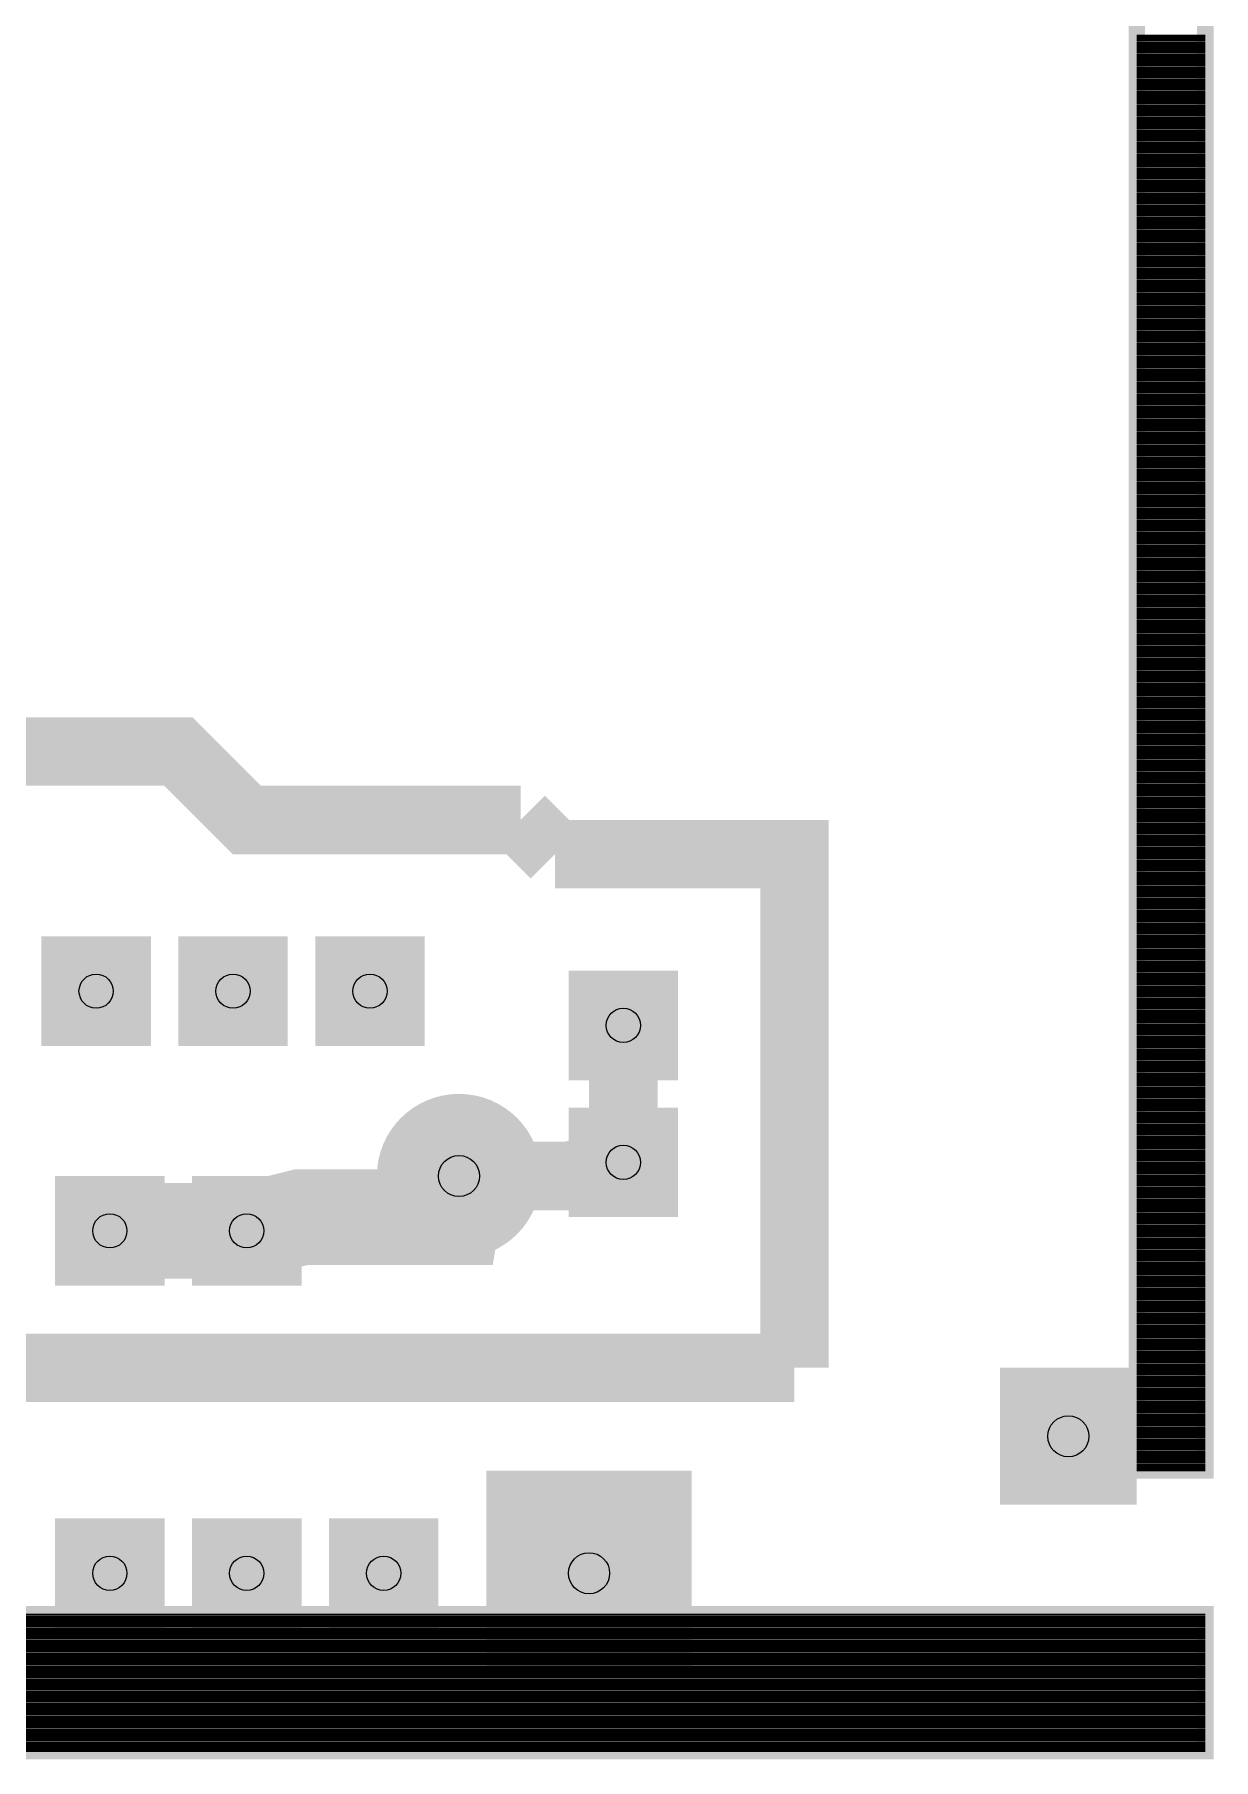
# Model space of a CAD drawing. Extents: x -1.81 to 0.88, y -1.38 to 1.44.
# Drawn here: x 0.02 to 0.881, y -1.378 to -0.118 of the extents above; entities that cross this region are included whole.
import ezdxf

# ---------------------------------------------------------------- set-up
doc = ezdxf.new("R2010")
doc.units = 0
doc.layers.get('0').update_dxf_attribs({"linetype": 'CONTINUOUS'})

# ---------------------------------------------------------------- blocks, each defined once
blk = doc.blocks.new('RPAD')
blk.add_trace([(-0.5, -0.5), (-0.5, 0.5), (0.5, -0.5), (0.5, 0.5)])
blk = doc.blocks.new('EPAD')
at = {"const_width": 0.5}
blk.add_lwpolyline([(-0.25, 0, 1), (0.25, 0, 1)], format="xyb", close=True, dxfattribs=at)

msp = doc.modelspace()

# ---------------------------------------------------------------- linework, layer by layer
for points, const_width in [([(0.825, -1.167), (0.825, 1.207), (0.875, 1.207), (0.875, -1.167), (0.825, -1.167)], 0.012), ([(0.375, -0.692), (0.175, -0.692), (0.125, -0.642), (-0.475, -0.642), (-0.475, -0.492), (-0.475, -0.467), (-0.475, 0.757), (-0.475, 0.857), (-0.475, 0.919), (-0.412, 0.919), (-0.375, 0.919), (-0.325, 0.919), (0.125, 0.919), (0.212, 1.007), (0.425, 1.007), (0.425, 1.032), (0.425, 1.107)], 0.05), ([(0.4, -0.717), (0.375, -0.692)], 0.05), ([(0.4, -0.717), (0.575, -0.717), (0.575, -0.792), (0.575, -0.867)], 0.05), ([(-0.635, -0.817), (-0.635, -0.857), (-0.635, -1.092), (0.275, -1.092), (0.4, -1.092), (0.475, -1.092), (0.575, -1.092)], 0.05), ([(0.33, -0.952), (0.41, -0.952), (0.45, -0.942), (0.45, -0.842)], 0.05), ([(0.575, -1.092), (0.575, -0.867)], 0.05), ([(0.175, -0.992), (0.215, -0.982), (0.325, -0.982), (0.33, -0.952)], 0.07), ([(0.075, -0.992), (0.135, -0.992), (0.175, -0.992)], 0.07), ([(-1.8, -1.372), (-1.8, -1.272), (0.875, -1.272), (0.875, -1.372), (-1.8, -1.372)], 0.012)]:
    msp.add_lwpolyline(points, dxfattribs=dict(const_width=const_width))
for points in [[(0.825, -0.119), (0.875, -0.119)], [(0.825, -0.12), (0.875, -0.12)], [(0.825, -0.121), (0.875, -0.121)], [(0.825, -0.122), (0.875, -0.122)], [(0.825, -0.123), (0.875, -0.123)], [(0.825, -0.124), (0.875, -0.124)], [(0.825, -0.125), (0.875, -0.125)], [(0.825, -0.126), (0.875, -0.126)], [(0.825, -0.127), (0.875, -0.127)], [(0.825, -0.128), (0.875, -0.128)], [(0.825, -0.129), (0.875, -0.129)], [(0.825, -0.13), (0.875, -0.13)], [(0.825, -0.131), (0.875, -0.131)], [(0.825, -0.132), (0.875, -0.132)], [(0.825, -0.133), (0.875, -0.133)], [(0.825, -0.134), (0.875, -0.134)], [(0.825, -0.135), (0.875, -0.135)], [(0.825, -0.136), (0.875, -0.136)], [(0.825, -0.137), (0.875, -0.137)], [(0.825, -0.138), (0.875, -0.138)], [(0.825, -0.139), (0.875, -0.139)], [(0.825, -0.14), (0.875, -0.14)], [(0.825, -0.141), (0.875, -0.141)], [(0.825, -0.142), (0.875, -0.142)], [(0.825, -0.143), (0.875, -0.143)], [(0.825, -0.144), (0.875, -0.144)], [(0.825, -0.145), (0.875, -0.145)], [(0.825, -0.146), (0.875, -0.146)], [(0.825, -0.147), (0.875, -0.147)], [(0.825, -0.148), (0.875, -0.148)], [(0.825, -0.149), (0.875, -0.149)], [(0.825, -0.15), (0.875, -0.15)], [(0.825, -0.151), (0.875, -0.151)], [(0.825, -0.152), (0.875, -0.152)], [(0.825, -0.153), (0.875, -0.153)], [(0.825, -0.154), (0.875, -0.154)], [(0.825, -0.155), (0.875, -0.155)], [(0.825, -0.156), (0.875, -0.156)], [(0.825, -0.157), (0.875, -0.157)], [(0.825, -0.158), (0.875, -0.158)], [(0.825, -0.159), (0.875, -0.159)], [(0.825, -0.16), (0.875, -0.16)], [(0.825, -0.161), (0.875, -0.161)], [(0.825, -0.162), (0.875, -0.162)], [(0.825, -0.163), (0.875, -0.163)], [(0.825, -0.164), (0.875, -0.164)], [(0.825, -0.165), (0.875, -0.165)], [(0.825, -0.166), (0.875, -0.166)], [(0.825, -0.167), (0.875, -0.167)], [(0.825, -0.168), (0.875, -0.168)], [(0.825, -0.169), (0.875, -0.169)], [(0.825, -0.17), (0.875, -0.17)], [(0.825, -0.171), (0.875, -0.171)], [(0.825, -0.172), (0.875, -0.172)], [(0.825, -0.173), (0.875, -0.173)], [(0.825, -0.174), (0.875, -0.174)], [(0.825, -0.175), (0.875, -0.175)], [(0.825, -0.176), (0.875, -0.176)], [(0.825, -0.177), (0.875, -0.177)], [(0.825, -0.178), (0.875, -0.178)], [(0.825, -0.179), (0.875, -0.179)], [(0.825, -0.18), (0.875, -0.18)], [(0.825, -0.181), (0.875, -0.181)], [(0.825, -0.182), (0.875, -0.182)], [(0.825, -0.183), (0.875, -0.183)], [(0.825, -0.184), (0.875, -0.184)], [(0.825, -0.185), (0.875, -0.185)], [(0.825, -0.186), (0.875, -0.186)], [(0.825, -0.187), (0.875, -0.187)], [(0.825, -0.188), (0.875, -0.188)], [(0.825, -0.189), (0.875, -0.189)], [(0.825, -0.19), (0.875, -0.19)], [(0.825, -0.191), (0.875, -0.191)], [(0.825, -0.192), (0.875, -0.192)], [(0.825, -0.193), (0.875, -0.193)], [(0.825, -0.194), (0.875, -0.194)], [(0.825, -0.195), (0.875, -0.195)], [(0.825, -0.196), (0.875, -0.196)], [(0.825, -0.197), (0.875, -0.197)], [(0.825, -0.198), (0.875, -0.198)], [(0.825, -0.199), (0.875, -0.199)], [(0.825, -0.2), (0.875, -0.2)], [(0.825, -0.201), (0.875, -0.201)], [(0.825, -0.202), (0.875, -0.202)], [(0.825, -0.203), (0.875, -0.203)], [(0.825, -0.204), (0.875, -0.204)], [(0.825, -0.205), (0.875, -0.205)], [(0.825, -0.206), (0.875, -0.206)], [(0.825, -0.207), (0.875, -0.207)], [(0.825, -0.208), (0.875, -0.208)], [(0.825, -0.209), (0.875, -0.209)], [(0.825, -0.21), (0.875, -0.21)], [(0.825, -0.211), (0.875, -0.211)], [(0.825, -0.212), (0.875, -0.212)], [(0.825, -0.213), (0.875, -0.213)], [(0.825, -0.214), (0.875, -0.214)], [(0.825, -0.215), (0.875, -0.215)], [(0.825, -0.216), (0.875, -0.216)], [(0.825, -0.217), (0.875, -0.217)], [(0.825, -0.218), (0.875, -0.218)], [(0.825, -0.219), (0.875, -0.219)], [(0.825, -0.22), (0.875, -0.22)], [(0.825, -0.221), (0.875, -0.221)], [(0.825, -0.222), (0.875, -0.222)], [(0.825, -0.223), (0.875, -0.223)], [(0.825, -0.224), (0.875, -0.224)], [(0.825, -0.225), (0.875, -0.225)], [(0.825, -0.226), (0.875, -0.226)], [(0.825, -0.227), (0.875, -0.227)], [(0.825, -0.228), (0.875, -0.228)], [(0.825, -0.229), (0.875, -0.229)], [(0.825, -0.23), (0.875, -0.23)], [(0.825, -0.231), (0.875, -0.231)], [(0.825, -0.232), (0.875, -0.232)], [(0.825, -0.233), (0.875, -0.233)], [(0.825, -0.234), (0.875, -0.234)], [(0.825, -0.235), (0.875, -0.235)], [(0.825, -0.236), (0.875, -0.236)], [(0.825, -0.237), (0.875, -0.237)], [(0.825, -0.238), (0.875, -0.238)], [(0.825, -0.239), (0.875, -0.239)], [(0.825, -0.24), (0.875, -0.24)], [(0.825, -0.241), (0.875, -0.241)], [(0.825, -0.242), (0.875, -0.242)], [(0.825, -0.243), (0.875, -0.243)], [(0.825, -0.244), (0.875, -0.244)], [(0.825, -0.245), (0.875, -0.245)], [(0.825, -0.246), (0.875, -0.246)], [(0.825, -0.247), (0.875, -0.247)], [(0.825, -0.248), (0.875, -0.248)], [(0.825, -0.249), (0.875, -0.249)], [(0.825, -0.25), (0.875, -0.25)], [(0.825, -0.251), (0.875, -0.251)], [(0.825, -0.252), (0.875, -0.252)], [(0.825, -0.253), (0.875, -0.253)], [(0.825, -0.254), (0.875, -0.254)], [(0.825, -0.255), (0.875, -0.255)], [(0.825, -0.256), (0.875, -0.256)], [(0.825, -0.257), (0.875, -0.257)], [(0.825, -0.258), (0.875, -0.258)], [(0.825, -0.259), (0.875, -0.259)], [(0.825, -0.26), (0.875, -0.26)], [(0.825, -0.261), (0.875, -0.261)], [(0.825, -0.262), (0.875, -0.262)], [(0.825, -0.263), (0.875, -0.263)], [(0.825, -0.264), (0.875, -0.264)], [(0.825, -0.265), (0.875, -0.265)], [(0.825, -0.266), (0.875, -0.266)], [(0.825, -0.267), (0.875, -0.267)], [(0.825, -0.268), (0.875, -0.268)], [(0.825, -0.269), (0.875, -0.269)], [(0.825, -0.27), (0.875, -0.27)], [(0.825, -0.271), (0.875, -0.271)], [(0.825, -0.272), (0.875, -0.272)], [(0.825, -0.273), (0.875, -0.273)], [(0.825, -0.274), (0.875, -0.274)], [(0.825, -0.275), (0.875, -0.275)], [(0.825, -0.276), (0.875, -0.276)], [(0.825, -0.277), (0.875, -0.277)], [(0.825, -0.278), (0.875, -0.278)], [(0.825, -0.279), (0.875, -0.279)], [(0.825, -0.28), (0.875, -0.28)], [(0.825, -0.281), (0.875, -0.281)], [(0.825, -0.282), (0.875, -0.282)], [(0.825, -0.283), (0.875, -0.283)], [(0.825, -0.284), (0.875, -0.284)], [(0.825, -0.285), (0.875, -0.285)], [(0.825, -0.286), (0.875, -0.286)], [(0.825, -0.287), (0.875, -0.287)], [(0.825, -0.288), (0.875, -0.288)], [(0.825, -0.289), (0.875, -0.289)], [(0.825, -0.29), (0.875, -0.29)], [(0.825, -0.291), (0.875, -0.291)], [(0.825, -0.292), (0.875, -0.292)], [(0.825, -0.293), (0.875, -0.293)], [(0.825, -0.294), (0.875, -0.294)], [(0.825, -0.295), (0.875, -0.295)], [(0.825, -0.296), (0.875, -0.296)], [(0.825, -0.297), (0.875, -0.297)], [(0.825, -0.298), (0.875, -0.298)], [(0.825, -0.299), (0.875, -0.299)], [(0.825, -0.3), (0.875, -0.3)], [(0.825, -0.301), (0.875, -0.301)], [(0.825, -0.302), (0.875, -0.302)], [(0.825, -0.303), (0.875, -0.303)], [(0.825, -0.304), (0.875, -0.304)], [(0.825, -0.305), (0.875, -0.305)], [(0.825, -0.306), (0.875, -0.306)], [(0.825, -0.307), (0.875, -0.307)], [(0.825, -0.308), (0.875, -0.308)], [(0.825, -0.309), (0.875, -0.309)], [(0.825, -0.31), (0.875, -0.31)], [(0.825, -0.311), (0.875, -0.311)], [(0.825, -0.312), (0.875, -0.312)], [(0.825, -0.313), (0.875, -0.313)], [(0.825, -0.314), (0.875, -0.314)], [(0.825, -0.315), (0.875, -0.315)], [(0.825, -0.316), (0.875, -0.316)], [(0.825, -0.317), (0.875, -0.317)], [(0.825, -0.318), (0.875, -0.318)], [(0.825, -0.319), (0.875, -0.319)], [(0.825, -0.32), (0.875, -0.32)], [(0.825, -0.321), (0.875, -0.321)], [(0.825, -0.322), (0.875, -0.322)], [(0.825, -0.323), (0.875, -0.323)], [(0.825, -0.324), (0.875, -0.324)], [(0.825, -0.325), (0.875, -0.325)], [(0.825, -0.326), (0.875, -0.326)], [(0.825, -0.327), (0.875, -0.327)], [(0.825, -0.328), (0.875, -0.328)], [(0.825, -0.329), (0.875, -0.329)], [(0.825, -0.33), (0.875, -0.33)], [(0.825, -0.331), (0.875, -0.331)], [(0.825, -0.332), (0.875, -0.332)], [(0.825, -0.333), (0.875, -0.333)], [(0.825, -0.334), (0.875, -0.334)], [(0.825, -0.335), (0.875, -0.335)], [(0.825, -0.336), (0.875, -0.336)], [(0.825, -0.337), (0.875, -0.337)], [(0.825, -0.338), (0.875, -0.338)], [(0.825, -0.339), (0.875, -0.339)], [(0.825, -0.34), (0.875, -0.34)], [(0.825, -0.341), (0.875, -0.341)], [(0.825, -0.342), (0.875, -0.342)], [(0.825, -0.343), (0.875, -0.343)], [(0.825, -0.344), (0.875, -0.344)], [(0.825, -0.345), (0.875, -0.345)], [(0.825, -0.346), (0.875, -0.346)], [(0.825, -0.347), (0.875, -0.347)], [(0.825, -0.348), (0.875, -0.348)], [(0.825, -0.349), (0.875, -0.349)], [(0.825, -0.35), (0.875, -0.35)], [(0.825, -0.351), (0.875, -0.351)], [(0.825, -0.352), (0.875, -0.352)], [(0.825, -0.353), (0.875, -0.353)], [(0.825, -0.354), (0.875, -0.354)], [(0.825, -0.355), (0.875, -0.355)], [(0.825, -0.356), (0.875, -0.356)], [(0.825, -0.357), (0.875, -0.357)], [(0.825, -0.358), (0.875, -0.358)], [(0.825, -0.359), (0.875, -0.359)], [(0.825, -0.36), (0.875, -0.36)], [(0.825, -0.361), (0.875, -0.361)], [(0.825, -0.362), (0.875, -0.362)], [(0.825, -0.363), (0.875, -0.363)], [(0.825, -0.364), (0.875, -0.364)], [(0.825, -0.365), (0.875, -0.365)], [(0.825, -0.366), (0.875, -0.366)], [(0.825, -0.367), (0.875, -0.367)], [(0.825, -0.368), (0.875, -0.368)], [(0.825, -0.369), (0.875, -0.369)], [(0.825, -0.37), (0.875, -0.37)], [(0.825, -0.371), (0.875, -0.371)], [(0.825, -0.372), (0.875, -0.372)], [(0.825, -0.373), (0.875, -0.373)], [(0.825, -0.374), (0.875, -0.374)], [(0.825, -0.375), (0.875, -0.375)], [(0.825, -0.376), (0.875, -0.376)], [(0.825, -0.377), (0.875, -0.377)], [(0.825, -0.378), (0.875, -0.378)], [(0.825, -0.379), (0.875, -0.379)], [(0.825, -0.38), (0.875, -0.38)], [(0.825, -0.381), (0.875, -0.381)], [(0.825, -0.382), (0.875, -0.382)], [(0.825, -0.383), (0.875, -0.383)], [(0.825, -0.384), (0.875, -0.384)], [(0.825, -0.385), (0.875, -0.385)], [(0.825, -0.386), (0.875, -0.386)], [(0.825, -0.387), (0.875, -0.387)], [(0.825, -0.388), (0.875, -0.388)], [(0.825, -0.389), (0.875, -0.389)], [(0.825, -0.39), (0.875, -0.39)], [(0.825, -0.391), (0.875, -0.391)], [(0.825, -0.392), (0.875, -0.392)], [(0.825, -0.393), (0.875, -0.393)], [(0.825, -0.394), (0.875, -0.394)], [(0.825, -0.395), (0.875, -0.395)], [(0.825, -0.396), (0.875, -0.396)], [(0.825, -0.397), (0.875, -0.397)], [(0.825, -0.398), (0.875, -0.398)], [(0.825, -0.399), (0.875, -0.399)], [(0.825, -0.4), (0.875, -0.4)], [(0.825, -0.401), (0.875, -0.401)], [(0.825, -0.402), (0.875, -0.402)], [(0.825, -0.403), (0.875, -0.403)], [(0.825, -0.404), (0.875, -0.404)], [(0.825, -0.405), (0.875, -0.405)], [(0.825, -0.406), (0.875, -0.406)], [(0.825, -0.407), (0.875, -0.407)], [(0.825, -0.408), (0.875, -0.408)], [(0.825, -0.409), (0.875, -0.409)], [(0.825, -0.41), (0.875, -0.41)], [(0.825, -0.411), (0.875, -0.411)], [(0.825, -0.412), (0.875, -0.412)], [(0.825, -0.413), (0.875, -0.413)], [(0.825, -0.414), (0.875, -0.414)], [(0.825, -0.415), (0.875, -0.415)], [(0.825, -0.416), (0.875, -0.416)], [(0.825, -0.417), (0.875, -0.417)], [(0.825, -0.418), (0.875, -0.418)], [(0.825, -0.419), (0.875, -0.419)], [(0.825, -0.42), (0.875, -0.42)], [(0.825, -0.421), (0.875, -0.421)], [(0.825, -0.422), (0.875, -0.422)], [(0.825, -0.423), (0.875, -0.423)], [(0.825, -0.424), (0.875, -0.424)], [(0.825, -0.425), (0.875, -0.425)], [(0.825, -0.426), (0.875, -0.426)], [(0.825, -0.427), (0.875, -0.427)], [(0.825, -0.428), (0.875, -0.428)], [(0.825, -0.429), (0.875, -0.429)], [(0.825, -0.43), (0.875, -0.43)], [(0.825, -0.431), (0.875, -0.431)], [(0.825, -0.432), (0.875, -0.432)], [(0.825, -0.433), (0.875, -0.433)], [(0.825, -0.434), (0.875, -0.434)], [(0.825, -0.435), (0.875, -0.435)], [(0.825, -0.436), (0.875, -0.436)], [(0.825, -0.437), (0.875, -0.437)], [(0.825, -0.438), (0.875, -0.438)], [(0.825, -0.439), (0.875, -0.439)], [(0.825, -0.44), (0.875, -0.44)], [(0.825, -0.441), (0.875, -0.441)], [(0.825, -0.442), (0.875, -0.442)], [(0.825, -0.443), (0.875, -0.443)], [(0.825, -0.444), (0.875, -0.444)], [(0.825, -0.445), (0.875, -0.445)], [(0.825, -0.446), (0.875, -0.446)], [(0.825, -0.447), (0.875, -0.447)], [(0.825, -0.448), (0.875, -0.448)], [(0.825, -0.449), (0.875, -0.449)], [(0.825, -0.45), (0.875, -0.45)], [(0.825, -0.451), (0.875, -0.451)], [(0.825, -0.452), (0.875, -0.452)], [(0.825, -0.453), (0.875, -0.453)], [(0.825, -0.454), (0.875, -0.454)], [(0.825, -0.455), (0.875, -0.455)], [(0.825, -0.456), (0.875, -0.456)], [(0.825, -0.457), (0.875, -0.457)], [(0.825, -0.458), (0.875, -0.458)], [(0.825, -0.459), (0.875, -0.459)], [(0.825, -0.46), (0.875, -0.46)], [(0.825, -0.461), (0.875, -0.461)], [(0.825, -0.462), (0.875, -0.462)], [(0.825, -0.463), (0.875, -0.463)], [(0.825, -0.464), (0.875, -0.464)], [(0.825, -0.465), (0.875, -0.465)], [(0.825, -0.466), (0.875, -0.466)], [(0.825, -0.467), (0.875, -0.467)], [(0.825, -0.468), (0.875, -0.468)], [(0.825, -0.469), (0.875, -0.469)], [(0.825, -0.47), (0.875, -0.47)], [(0.825, -0.471), (0.875, -0.471)], [(0.825, -0.472), (0.875, -0.472)], [(0.825, -0.473), (0.875, -0.473)], [(0.825, -0.474), (0.875, -0.474)], [(0.825, -0.475), (0.875, -0.475)], [(0.825, -0.476), (0.875, -0.476)], [(0.825, -0.477), (0.875, -0.477)], [(0.825, -0.478), (0.875, -0.478)], [(0.825, -0.479), (0.875, -0.479)], [(0.825, -0.48), (0.875, -0.48)], [(0.825, -0.481), (0.875, -0.481)], [(0.825, -0.482), (0.875, -0.482)], [(0.825, -0.483), (0.875, -0.483)], [(0.825, -0.484), (0.875, -0.484)], [(0.825, -0.485), (0.875, -0.485)], [(0.825, -0.486), (0.875, -0.486)], [(0.825, -0.487), (0.875, -0.487)], [(0.825, -0.488), (0.875, -0.488)], [(0.825, -0.489), (0.875, -0.489)], [(0.825, -0.49), (0.875, -0.49)], [(0.825, -0.491), (0.875, -0.491)], [(0.825, -0.492), (0.875, -0.492)], [(0.825, -0.493), (0.875, -0.493)], [(0.825, -0.494), (0.875, -0.494)], [(0.825, -0.495), (0.875, -0.495)], [(0.825, -0.496), (0.875, -0.496)], [(0.825, -0.497), (0.875, -0.497)], [(0.825, -0.498), (0.875, -0.498)], [(0.825, -0.499), (0.875, -0.499)], [(0.825, -0.5), (0.875, -0.5)], [(0.825, -0.501), (0.875, -0.501)], [(0.825, -0.502), (0.875, -0.502)], [(0.825, -0.503), (0.875, -0.503)], [(0.825, -0.504), (0.875, -0.504)], [(0.825, -0.505), (0.875, -0.505)], [(0.825, -0.506), (0.875, -0.506)], [(0.825, -0.507), (0.875, -0.507)], [(0.825, -0.508), (0.875, -0.508)], [(0.825, -0.509), (0.875, -0.509)], [(0.825, -0.51), (0.875, -0.51)], [(0.825, -0.511), (0.875, -0.511)], [(0.825, -0.512), (0.875, -0.512)], [(0.825, -0.513), (0.875, -0.513)], [(0.825, -0.514), (0.875, -0.514)], [(0.825, -0.515), (0.875, -0.515)], [(0.825, -0.516), (0.875, -0.516)], [(0.825, -0.517), (0.875, -0.517)], [(0.825, -0.518), (0.875, -0.518)], [(0.825, -0.519), (0.875, -0.519)], [(0.825, -0.52), (0.875, -0.52)], [(0.825, -0.521), (0.875, -0.521)], [(0.825, -0.522), (0.875, -0.522)], [(0.825, -0.523), (0.875, -0.523)], [(0.825, -0.524), (0.875, -0.524)], [(0.825, -0.525), (0.875, -0.525)], [(0.825, -0.526), (0.875, -0.526)], [(0.825, -0.527), (0.875, -0.527)], [(0.825, -0.528), (0.875, -0.528)], [(0.825, -0.529), (0.875, -0.529)], [(0.825, -0.53), (0.875, -0.53)], [(0.825, -0.531), (0.875, -0.531)], [(0.825, -0.532), (0.875, -0.532)], [(0.825, -0.533), (0.875, -0.533)], [(0.825, -0.534), (0.875, -0.534)], [(0.825, -0.535), (0.875, -0.535)], [(0.825, -0.536), (0.875, -0.536)], [(0.825, -0.537), (0.875, -0.537)], [(0.825, -0.538), (0.875, -0.538)], [(0.825, -0.539), (0.875, -0.539)], [(0.825, -0.54), (0.875, -0.54)], [(0.825, -0.541), (0.875, -0.541)], [(0.825, -0.542), (0.875, -0.542)], [(0.825, -0.543), (0.875, -0.543)], [(0.825, -0.544), (0.875, -0.544)], [(0.825, -0.545), (0.875, -0.545)], [(0.825, -0.546), (0.875, -0.546)], [(0.825, -0.547), (0.875, -0.547)], [(0.825, -0.548), (0.875, -0.548)], [(0.825, -0.549), (0.875, -0.549)], [(0.825, -0.55), (0.875, -0.55)], [(0.825, -0.551), (0.875, -0.551)], [(0.825, -0.552), (0.875, -0.552)], [(0.825, -0.553), (0.875, -0.553)], [(0.825, -0.554), (0.875, -0.554)], [(0.825, -0.555), (0.875, -0.555)], [(0.825, -0.556), (0.875, -0.556)], [(0.825, -0.557), (0.875, -0.557)], [(0.825, -0.558), (0.875, -0.558)], [(0.825, -0.559), (0.875, -0.559)], [(0.825, -0.56), (0.875, -0.56)], [(0.825, -0.561), (0.875, -0.561)], [(0.825, -0.562), (0.875, -0.562)], [(0.825, -0.563), (0.875, -0.563)], [(0.825, -0.564), (0.875, -0.564)], [(0.825, -0.565), (0.875, -0.565)], [(0.825, -0.566), (0.875, -0.566)], [(0.825, -0.567), (0.875, -0.567)], [(0.825, -0.568), (0.875, -0.568)], [(0.825, -0.569), (0.875, -0.569)], [(0.825, -0.57), (0.875, -0.57)], [(0.825, -0.571), (0.875, -0.571)], [(0.825, -0.572), (0.875, -0.572)], [(0.825, -0.573), (0.875, -0.573)], [(0.825, -0.574), (0.875, -0.574)], [(0.825, -0.575), (0.875, -0.575)], [(0.825, -0.576), (0.875, -0.576)], [(0.825, -0.577), (0.875, -0.577)], [(0.825, -0.578), (0.875, -0.578)], [(0.825, -0.579), (0.875, -0.579)], [(0.825, -0.58), (0.875, -0.58)], [(0.825, -0.581), (0.875, -0.581)], [(0.825, -0.582), (0.875, -0.582)], [(0.825, -0.583), (0.875, -0.583)], [(0.825, -0.584), (0.875, -0.584)], [(0.825, -0.585), (0.875, -0.585)], [(0.825, -0.586), (0.875, -0.586)], [(0.825, -0.587), (0.875, -0.587)], [(0.825, -0.588), (0.875, -0.588)], [(0.825, -0.589), (0.875, -0.589)], [(0.825, -0.59), (0.875, -0.59)], [(0.825, -0.591), (0.875, -0.591)], [(0.825, -0.592), (0.875, -0.592)], [(0.825, -0.593), (0.875, -0.593)], [(0.825, -0.594), (0.875, -0.594)], [(0.825, -0.595), (0.875, -0.595)], [(0.825, -0.596), (0.875, -0.596)], [(0.825, -0.597), (0.875, -0.597)], [(0.825, -0.598), (0.875, -0.598)], [(0.825, -0.599), (0.875, -0.599)], [(0.825, -0.6), (0.875, -0.6)], [(0.825, -0.601), (0.875, -0.601)], [(0.825, -0.602), (0.875, -0.602)], [(0.825, -0.603), (0.875, -0.603)], [(0.825, -0.604), (0.875, -0.604)], [(0.825, -0.605), (0.875, -0.605)], [(0.825, -0.606), (0.875, -0.606)], [(0.825, -0.607), (0.875, -0.607)], [(0.825, -0.608), (0.875, -0.608)], [(0.825, -0.609), (0.875, -0.609)], [(0.825, -0.61), (0.875, -0.61)], [(0.825, -0.611), (0.875, -0.611)], [(0.825, -0.612), (0.875, -0.612)], [(0.825, -0.613), (0.875, -0.613)], [(0.825, -0.614), (0.875, -0.614)], [(0.825, -0.615), (0.875, -0.615)], [(0.825, -0.616), (0.875, -0.616)], [(0.825, -0.617), (0.875, -0.617)], [(0.825, -0.618), (0.875, -0.618)], [(0.825, -0.619), (0.875, -0.619)], [(0.825, -0.62), (0.875, -0.62)], [(0.825, -0.621), (0.875, -0.621)], [(0.825, -0.622), (0.875, -0.622)], [(0.825, -0.623), (0.875, -0.623)], [(0.825, -0.624), (0.875, -0.624)], [(0.825, -0.625), (0.875, -0.625)], [(0.825, -0.626), (0.875, -0.626)], [(0.825, -0.627), (0.875, -0.627)], [(0.825, -0.628), (0.875, -0.628)], [(0.825, -0.629), (0.875, -0.629)], [(0.825, -0.63), (0.875, -0.63)], [(0.825, -0.631), (0.875, -0.631)], [(0.825, -0.632), (0.875, -0.632)], [(0.825, -0.633), (0.875, -0.633)], [(0.825, -0.634), (0.875, -0.634)], [(0.825, -0.635), (0.875, -0.635)], [(0.825, -0.636), (0.875, -0.636)], [(0.825, -0.637), (0.875, -0.637)], [(0.825, -0.638), (0.875, -0.638)], [(0.825, -0.639), (0.875, -0.639)], [(0.825, -0.64), (0.875, -0.64)], [(0.825, -0.641), (0.875, -0.641)], [(0.825, -0.642), (0.875, -0.642)], [(0.825, -0.643), (0.875, -0.643)], [(0.825, -0.644), (0.875, -0.644)], [(0.825, -0.645), (0.875, -0.645)], [(0.825, -0.646), (0.875, -0.646)], [(0.825, -0.647), (0.875, -0.647)], [(0.825, -0.648), (0.875, -0.648)], [(0.825, -0.649), (0.875, -0.649)], [(0.825, -0.65), (0.875, -0.65)], [(0.825, -0.651), (0.875, -0.651)], [(0.825, -0.652), (0.875, -0.652)], [(0.825, -0.653), (0.875, -0.653)], [(0.825, -0.654), (0.875, -0.654)], [(0.825, -0.655), (0.875, -0.655)], [(0.825, -0.656), (0.875, -0.656)], [(0.825, -0.657), (0.875, -0.657)], [(0.825, -0.658), (0.875, -0.658)], [(0.825, -0.659), (0.875, -0.659)], [(0.825, -0.66), (0.875, -0.66)], [(0.825, -0.661), (0.875, -0.661)], [(0.825, -0.662), (0.875, -0.662)], [(0.825, -0.663), (0.875, -0.663)], [(0.825, -0.664), (0.875, -0.664)], [(0.825, -0.665), (0.875, -0.665)], [(0.825, -0.666), (0.875, -0.666)], [(0.825, -0.667), (0.875, -0.667)], [(0.825, -0.668), (0.875, -0.668)], [(0.825, -0.669), (0.875, -0.669)], [(0.825, -0.67), (0.875, -0.67)], [(0.825, -0.671), (0.875, -0.671)], [(0.825, -0.672), (0.875, -0.672)], [(0.825, -0.673), (0.875, -0.673)], [(0.825, -0.674), (0.875, -0.674)], [(0.825, -0.675), (0.875, -0.675)], [(0.825, -0.676), (0.875, -0.676)], [(0.825, -0.677), (0.875, -0.677)], [(0.825, -0.678), (0.875, -0.678)], [(0.825, -0.679), (0.875, -0.679)], [(0.825, -0.68), (0.875, -0.68)], [(0.825, -0.681), (0.875, -0.681)], [(0.825, -0.682), (0.875, -0.682)], [(0.825, -0.683), (0.875, -0.683)], [(0.825, -0.684), (0.875, -0.684)], [(0.825, -0.685), (0.875, -0.685)], [(0.825, -0.686), (0.875, -0.686)], [(0.825, -0.687), (0.875, -0.687)], [(0.825, -0.688), (0.875, -0.688)], [(0.825, -0.689), (0.875, -0.689)], [(0.825, -0.69), (0.875, -0.69)], [(0.825, -0.691), (0.875, -0.691)], [(0.825, -0.692), (0.875, -0.692)], [(0.825, -0.693), (0.875, -0.693)], [(0.825, -0.694), (0.875, -0.694)], [(0.825, -0.695), (0.875, -0.695)], [(0.825, -0.696), (0.875, -0.696)], [(0.825, -0.697), (0.875, -0.697)], [(0.825, -0.698), (0.875, -0.698)], [(0.825, -0.699), (0.875, -0.699)], [(0.825, -0.7), (0.875, -0.7)], [(0.825, -0.701), (0.875, -0.701)], [(0.825, -0.702), (0.875, -0.702)], [(0.825, -0.703), (0.875, -0.703)], [(0.825, -0.704), (0.875, -0.704)], [(0.825, -0.705), (0.875, -0.705)], [(0.825, -0.706), (0.875, -0.706)], [(0.825, -0.707), (0.875, -0.707)], [(0.825, -0.708), (0.875, -0.708)], [(0.825, -0.709), (0.875, -0.709)], [(0.825, -0.71), (0.875, -0.71)], [(0.825, -0.711), (0.875, -0.711)], [(0.825, -0.712), (0.875, -0.712)], [(0.825, -0.713), (0.875, -0.713)], [(0.825, -0.714), (0.875, -0.714)], [(0.825, -0.715), (0.875, -0.715)], [(0.825, -0.716), (0.875, -0.716)], [(0.825, -0.717), (0.875, -0.717)], [(0.825, -0.718), (0.875, -0.718)], [(0.825, -0.719), (0.875, -0.719)], [(0.825, -0.72), (0.875, -0.72)], [(0.825, -0.721), (0.875, -0.721)], [(0.825, -0.722), (0.875, -0.722)], [(0.825, -0.723), (0.875, -0.723)], [(0.825, -0.724), (0.875, -0.724)], [(0.825, -0.725), (0.875, -0.725)], [(0.825, -0.726), (0.875, -0.726)], [(0.825, -0.727), (0.875, -0.727)], [(0.825, -0.728), (0.875, -0.728)], [(0.825, -0.729), (0.875, -0.729)], [(0.825, -0.73), (0.875, -0.73)], [(0.825, -0.731), (0.875, -0.731)], [(0.825, -0.732), (0.875, -0.732)], [(0.825, -0.733), (0.875, -0.733)], [(0.825, -0.734), (0.875, -0.734)], [(0.825, -0.735), (0.875, -0.735)], [(0.825, -0.736), (0.875, -0.736)], [(0.825, -0.737), (0.875, -0.737)], [(0.825, -0.738), (0.875, -0.738)], [(0.825, -0.739), (0.875, -0.739)], [(0.825, -0.74), (0.875, -0.74)], [(0.825, -0.741), (0.875, -0.741)], [(0.825, -0.742), (0.875, -0.742)], [(0.825, -0.743), (0.875, -0.743)], [(0.825, -0.744), (0.875, -0.744)], [(0.825, -0.745), (0.875, -0.745)], [(0.825, -0.746), (0.875, -0.746)], [(0.825, -0.747), (0.875, -0.747)], [(0.825, -0.748), (0.875, -0.748)], [(0.825, -0.749), (0.875, -0.749)], [(0.825, -0.75), (0.875, -0.75)], [(0.825, -0.751), (0.875, -0.751)], [(0.825, -0.752), (0.875, -0.752)], [(0.825, -0.753), (0.875, -0.753)], [(0.825, -0.754), (0.875, -0.754)], [(0.825, -0.755), (0.875, -0.755)], [(0.825, -0.756), (0.875, -0.756)], [(0.825, -0.757), (0.875, -0.757)], [(0.825, -0.758), (0.875, -0.758)], [(0.825, -0.759), (0.875, -0.759)], [(0.825, -0.76), (0.875, -0.76)], [(0.825, -0.761), (0.875, -0.761)], [(0.825, -0.762), (0.875, -0.762)], [(0.825, -0.763), (0.875, -0.763)], [(0.825, -0.764), (0.875, -0.764)], [(0.825, -0.765), (0.875, -0.765)], [(0.825, -0.766), (0.875, -0.766)], [(0.825, -0.767), (0.875, -0.767)], [(0.825, -0.768), (0.875, -0.768)], [(0.825, -0.769), (0.875, -0.769)], [(0.825, -0.77), (0.875, -0.77)], [(0.825, -0.771), (0.875, -0.771)], [(0.825, -0.772), (0.875, -0.772)], [(0.825, -0.773), (0.875, -0.773)], [(0.825, -0.774), (0.875, -0.774)], [(0.825, -0.775), (0.875, -0.775)], [(0.825, -0.776), (0.875, -0.776)], [(0.825, -0.777), (0.875, -0.777)], [(0.825, -0.778), (0.875, -0.778)], [(0.825, -0.779), (0.875, -0.779)], [(0.825, -0.78), (0.875, -0.78)], [(0.825, -0.781), (0.875, -0.781)], [(0.825, -0.782), (0.875, -0.782)], [(0.825, -0.783), (0.875, -0.783)], [(0.825, -0.784), (0.875, -0.784)], [(0.825, -0.785), (0.875, -0.785)], [(0.825, -0.786), (0.875, -0.786)], [(0.825, -0.787), (0.875, -0.787)], [(0.825, -0.788), (0.875, -0.788)], [(0.825, -0.789), (0.875, -0.789)], [(0.825, -0.79), (0.875, -0.79)], [(0.825, -0.791), (0.875, -0.791)], [(0.825, -0.792), (0.875, -0.792)], [(0.825, -0.793), (0.875, -0.793)], [(0.825, -0.794), (0.875, -0.794)], [(0.825, -0.795), (0.875, -0.795)], [(0.825, -0.796), (0.875, -0.796)], [(0.825, -0.797), (0.875, -0.797)], [(0.825, -0.798), (0.875, -0.798)], [(0.825, -0.799), (0.875, -0.799)], [(0.825, -0.8), (0.875, -0.8)], [(0.825, -0.801), (0.875, -0.801)], [(0.825, -0.802), (0.875, -0.802)], [(0.825, -0.803), (0.875, -0.803)], [(0.825, -0.804), (0.875, -0.804)], [(0.825, -0.805), (0.875, -0.805)], [(0.825, -0.806), (0.875, -0.806)], [(0.825, -0.807), (0.875, -0.807)], [(0.825, -0.808), (0.875, -0.808)], [(0.825, -0.809), (0.875, -0.809)], [(0.825, -0.81), (0.875, -0.81)], [(0.825, -0.811), (0.875, -0.811)], [(0.825, -0.812), (0.875, -0.812)], [(0.825, -0.813), (0.875, -0.813)], [(0.825, -0.814), (0.875, -0.814)], [(0.825, -0.815), (0.875, -0.815)], [(0.825, -0.816), (0.875, -0.816)], [(0.825, -0.817), (0.875, -0.817)], [(0.825, -0.818), (0.875, -0.818)], [(0.825, -0.819), (0.875, -0.819)], [(0.825, -0.82), (0.875, -0.82)], [(0.825, -0.821), (0.875, -0.821)], [(0.825, -0.822), (0.875, -0.822)], [(0.825, -0.823), (0.875, -0.823)], [(0.825, -0.824), (0.875, -0.824)], [(0.825, -0.825), (0.875, -0.825)], [(0.825, -0.826), (0.875, -0.826)], [(0.825, -0.827), (0.875, -0.827)], [(0.825, -0.828), (0.875, -0.828)], [(0.825, -0.829), (0.875, -0.829)], [(0.825, -0.83), (0.875, -0.83)], [(0.825, -0.831), (0.875, -0.831)], [(0.825, -0.832), (0.875, -0.832)], [(0.825, -0.833), (0.875, -0.833)], [(0.825, -0.834), (0.875, -0.834)], [(0.825, -0.835), (0.875, -0.835)], [(0.825, -0.836), (0.875, -0.836)], [(0.825, -0.837), (0.875, -0.837)], [(0.825, -0.838), (0.875, -0.838)], [(0.825, -0.839), (0.875, -0.839)], [(0.825, -0.84), (0.875, -0.84)], [(0.825, -0.841), (0.875, -0.841)], [(0.825, -0.842), (0.875, -0.842)], [(0.825, -0.843), (0.875, -0.843)], [(0.825, -0.844), (0.875, -0.844)], [(0.825, -0.845), (0.875, -0.845)], [(0.825, -0.846), (0.875, -0.846)], [(0.825, -0.847), (0.875, -0.847)], [(0.825, -0.848), (0.875, -0.848)], [(0.825, -0.849), (0.875, -0.849)], [(0.825, -0.85), (0.875, -0.85)], [(0.825, -0.851), (0.875, -0.851)], [(0.825, -0.852), (0.875, -0.852)], [(0.825, -0.853), (0.875, -0.853)], [(0.825, -0.854), (0.875, -0.854)], [(0.825, -0.855), (0.875, -0.855)], [(0.825, -0.856), (0.875, -0.856)], [(0.825, -0.857), (0.875, -0.857)], [(0.825, -0.858), (0.875, -0.858)], [(0.825, -0.859), (0.875, -0.859)], [(0.825, -0.86), (0.875, -0.86)], [(0.825, -0.861), (0.875, -0.861)], [(0.825, -0.862), (0.875, -0.862)], [(0.825, -0.863), (0.875, -0.863)], [(0.825, -0.864), (0.875, -0.864)], [(0.825, -0.865), (0.875, -0.865)], [(0.825, -0.866), (0.875, -0.866)], [(0.825, -0.867), (0.875, -0.867)], [(0.825, -0.868), (0.875, -0.868)], [(0.825, -0.869), (0.875, -0.869)], [(0.825, -0.87), (0.875, -0.87)], [(0.825, -0.871), (0.875, -0.871)], [(0.825, -0.872), (0.875, -0.872)], [(0.825, -0.873), (0.875, -0.873)], [(0.825, -0.874), (0.875, -0.874)], [(0.825, -0.875), (0.875, -0.875)], [(0.825, -0.876), (0.875, -0.876)], [(0.825, -0.877), (0.875, -0.877)], [(0.825, -0.878), (0.875, -0.878)], [(0.825, -0.879), (0.875, -0.879)], [(0.825, -0.88), (0.875, -0.88)], [(0.825, -0.881), (0.875, -0.881)], [(0.825, -0.882), (0.875, -0.882)], [(0.825, -0.883), (0.875, -0.883)], [(0.825, -0.884), (0.875, -0.884)], [(0.825, -0.885), (0.875, -0.885)], [(0.825, -0.886), (0.875, -0.886)], [(0.825, -0.887), (0.875, -0.887)], [(0.825, -0.888), (0.875, -0.888)], [(0.825, -0.889), (0.875, -0.889)], [(0.825, -0.89), (0.875, -0.89)], [(0.825, -0.891), (0.875, -0.891)], [(0.825, -0.892), (0.875, -0.892)], [(0.825, -0.893), (0.875, -0.893)], [(0.825, -0.894), (0.875, -0.894)], [(0.825, -0.895), (0.875, -0.895)], [(0.825, -0.896), (0.875, -0.896)], [(0.825, -0.897), (0.875, -0.897)], [(0.825, -0.898), (0.875, -0.898)], [(0.825, -0.899), (0.875, -0.899)], [(0.825, -0.9), (0.875, -0.9)], [(0.825, -0.901), (0.875, -0.901)], [(0.825, -0.902), (0.875, -0.902)], [(0.825, -0.903), (0.875, -0.903)], [(0.825, -0.904), (0.875, -0.904)], [(0.825, -0.905), (0.875, -0.905)], [(0.825, -0.906), (0.875, -0.906)], [(0.825, -0.907), (0.875, -0.907)], [(0.825, -0.908), (0.875, -0.908)], [(0.825, -0.909), (0.875, -0.909)], [(0.825, -0.91), (0.875, -0.91)], [(0.825, -0.911), (0.875, -0.911)], [(0.825, -0.912), (0.875, -0.912)], [(0.825, -0.913), (0.875, -0.913)], [(0.825, -0.914), (0.875, -0.914)], [(0.825, -0.915), (0.875, -0.915)], [(0.825, -0.916), (0.875, -0.916)], [(0.825, -0.917), (0.875, -0.917)], [(0.825, -0.918), (0.875, -0.918)], [(0.825, -0.919), (0.875, -0.919)], [(0.825, -0.92), (0.875, -0.92)], [(0.825, -0.921), (0.875, -0.921)], [(0.825, -0.922), (0.875, -0.922)], [(0.825, -0.923), (0.875, -0.923)], [(0.825, -0.924), (0.875, -0.924)], [(0.825, -0.925), (0.875, -0.925)], [(0.825, -0.926), (0.875, -0.926)], [(0.825, -0.927), (0.875, -0.927)], [(0.825, -0.928), (0.875, -0.928)], [(0.825, -0.929), (0.875, -0.929)], [(0.825, -0.93), (0.875, -0.93)], [(0.825, -0.931), (0.875, -0.931)], [(0.825, -0.932), (0.875, -0.932)], [(0.825, -0.933), (0.875, -0.933)], [(0.825, -0.934), (0.875, -0.934)], [(0.825, -0.935), (0.875, -0.935)], [(0.825, -0.936), (0.875, -0.936)], [(0.825, -0.937), (0.875, -0.937)], [(0.825, -0.938), (0.875, -0.938)], [(0.825, -0.939), (0.875, -0.939)], [(0.825, -0.94), (0.875, -0.94)], [(0.825, -0.941), (0.875, -0.941)], [(0.825, -0.942), (0.875, -0.942)], [(0.825, -0.943), (0.875, -0.943)], [(0.825, -0.944), (0.875, -0.944)], [(0.825, -0.945), (0.875, -0.945)], [(0.825, -0.946), (0.875, -0.946)], [(0.825, -0.947), (0.875, -0.947)], [(0.825, -0.948), (0.875, -0.948)], [(0.825, -0.949), (0.875, -0.949)], [(0.825, -0.95), (0.875, -0.95)], [(0.825, -0.951), (0.875, -0.951)], [(0.825, -0.952), (0.875, -0.952)], [(0.825, -0.953), (0.875, -0.953)], [(0.825, -0.954), (0.875, -0.954)], [(0.825, -0.955), (0.875, -0.955)], [(0.825, -0.956), (0.875, -0.956)], [(0.825, -0.957), (0.875, -0.957)], [(0.825, -0.958), (0.875, -0.958)], [(0.825, -0.959), (0.875, -0.959)], [(0.825, -0.96), (0.875, -0.96)], [(0.825, -0.961), (0.875, -0.961)], [(0.825, -0.962), (0.875, -0.962)], [(0.825, -0.963), (0.875, -0.963)], [(0.825, -0.964), (0.875, -0.964)], [(0.825, -0.965), (0.875, -0.965)], [(0.825, -0.966), (0.875, -0.966)], [(0.825, -0.967), (0.875, -0.967)], [(0.825, -0.968), (0.875, -0.968)], [(0.825, -0.969), (0.875, -0.969)], [(0.825, -0.97), (0.875, -0.97)], [(0.825, -0.971), (0.875, -0.971)], [(0.825, -0.972), (0.875, -0.972)], [(0.825, -0.973), (0.875, -0.973)], [(0.825, -0.974), (0.875, -0.974)], [(0.825, -0.975), (0.875, -0.975)], [(0.825, -0.976), (0.875, -0.976)], [(0.825, -0.977), (0.875, -0.977)], [(0.825, -0.978), (0.875, -0.978)], [(0.825, -0.979), (0.875, -0.979)], [(0.825, -0.98), (0.875, -0.98)], [(0.825, -0.981), (0.875, -0.981)], [(0.825, -0.982), (0.875, -0.982)], [(0.825, -0.983), (0.875, -0.983)], [(0.825, -0.984), (0.875, -0.984)], [(0.825, -0.985), (0.875, -0.985)], [(0.825, -0.986), (0.875, -0.986)], [(0.825, -0.987), (0.875, -0.987)], [(0.825, -0.988), (0.875, -0.988)], [(0.825, -0.989), (0.875, -0.989)], [(0.825, -0.99), (0.875, -0.99)], [(0.825, -0.991), (0.875, -0.991)], [(0.825, -0.992), (0.875, -0.992)], [(0.825, -0.993), (0.875, -0.993)], [(0.825, -0.994), (0.875, -0.994)], [(0.825, -0.995), (0.875, -0.995)], [(0.825, -0.996), (0.875, -0.996)], [(0.825, -0.997), (0.875, -0.997)], [(0.825, -0.998), (0.875, -0.998)], [(0.825, -0.999), (0.875, -0.999)], [(0.825, -1), (0.875, -1)], [(0.825, -1.001), (0.875, -1.001)], [(0.825, -1.002), (0.875, -1.002)], [(0.825, -1.003), (0.875, -1.003)], [(0.825, -1.004), (0.875, -1.004)], [(0.825, -1.005), (0.875, -1.005)], [(0.825, -1.006), (0.875, -1.006)], [(0.825, -1.007), (0.875, -1.007)], [(0.825, -1.008), (0.875, -1.008)], [(0.825, -1.009), (0.875, -1.009)], [(0.825, -1.01), (0.875, -1.01)], [(0.825, -1.011), (0.875, -1.011)], [(0.825, -1.012), (0.875, -1.012)], [(0.825, -1.013), (0.875, -1.013)], [(0.825, -1.014), (0.875, -1.014)], [(0.825, -1.015), (0.875, -1.015)], [(0.825, -1.016), (0.875, -1.016)], [(0.825, -1.017), (0.875, -1.017)], [(0.825, -1.018), (0.875, -1.018)], [(0.825, -1.019), (0.875, -1.019)], [(0.825, -1.02), (0.875, -1.02)], [(0.825, -1.021), (0.875, -1.021)], [(0.825, -1.022), (0.875, -1.022)], [(0.825, -1.023), (0.875, -1.023)], [(0.825, -1.024), (0.875, -1.024)], [(0.825, -1.025), (0.875, -1.025)], [(0.825, -1.026), (0.875, -1.026)], [(0.825, -1.027), (0.875, -1.027)], [(0.825, -1.028), (0.875, -1.028)], [(0.825, -1.029), (0.875, -1.029)], [(0.825, -1.03), (0.875, -1.03)], [(0.825, -1.031), (0.875, -1.031)], [(0.825, -1.032), (0.875, -1.032)], [(0.825, -1.033), (0.875, -1.033)], [(0.825, -1.034), (0.875, -1.034)], [(0.825, -1.035), (0.875, -1.035)], [(0.825, -1.036), (0.875, -1.036)], [(0.825, -1.037), (0.875, -1.037)], [(0.825, -1.038), (0.875, -1.038)], [(0.825, -1.039), (0.875, -1.039)], [(0.825, -1.04), (0.875, -1.04)], [(0.825, -1.041), (0.875, -1.041)], [(0.825, -1.042), (0.875, -1.042)], [(0.825, -1.043), (0.875, -1.043)], [(0.825, -1.044), (0.875, -1.044)], [(0.825, -1.045), (0.875, -1.045)], [(0.825, -1.046), (0.875, -1.046)], [(0.825, -1.047), (0.875, -1.047)], [(0.825, -1.048), (0.875, -1.048)], [(0.825, -1.049), (0.875, -1.049)], [(0.825, -1.05), (0.875, -1.05)], [(0.825, -1.051), (0.875, -1.051)], [(0.825, -1.052), (0.875, -1.052)], [(0.825, -1.053), (0.875, -1.053)], [(0.825, -1.054), (0.875, -1.054)], [(0.825, -1.055), (0.875, -1.055)], [(0.825, -1.056), (0.875, -1.056)], [(0.825, -1.057), (0.875, -1.057)], [(0.825, -1.058), (0.875, -1.058)], [(0.825, -1.059), (0.875, -1.059)], [(0.825, -1.06), (0.875, -1.06)], [(0.825, -1.061), (0.875, -1.061)], [(0.825, -1.062), (0.875, -1.062)], [(0.825, -1.063), (0.875, -1.063)], [(0.825, -1.064), (0.875, -1.064)], [(0.825, -1.065), (0.875, -1.065)], [(0.825, -1.066), (0.875, -1.066)], [(0.825, -1.067), (0.875, -1.067)], [(0.825, -1.068), (0.875, -1.068)], [(0.825, -1.069), (0.875, -1.069)], [(0.825, -1.07), (0.875, -1.07)], [(0.825, -1.071), (0.875, -1.071)], [(0.825, -1.072), (0.875, -1.072)], [(0.825, -1.073), (0.875, -1.073)], [(0.825, -1.074), (0.875, -1.074)], [(0.825, -1.075), (0.875, -1.075)], [(0.825, -1.076), (0.875, -1.076)], [(0.825, -1.077), (0.875, -1.077)], [(0.825, -1.078), (0.875, -1.078)], [(0.825, -1.079), (0.875, -1.079)], [(0.825, -1.08), (0.875, -1.08)], [(0.825, -1.081), (0.875, -1.081)], [(0.825, -1.082), (0.875, -1.082)], [(0.825, -1.083), (0.875, -1.083)], [(0.825, -1.084), (0.875, -1.084)], [(0.825, -1.085), (0.875, -1.085)], [(0.825, -1.086), (0.875, -1.086)], [(0.825, -1.087), (0.875, -1.087)], [(0.825, -1.088), (0.875, -1.088)], [(0.825, -1.089), (0.875, -1.089)], [(0.825, -1.09), (0.875, -1.09)], [(0.825, -1.091), (0.875, -1.091)], [(0.825, -1.092), (0.875, -1.092)], [(0.825, -1.093), (0.875, -1.093)], [(0.825, -1.094), (0.875, -1.094)], [(0.825, -1.095), (0.875, -1.095)], [(0.825, -1.096), (0.875, -1.096)], [(0.825, -1.097), (0.875, -1.097)], [(0.825, -1.098), (0.875, -1.098)], [(0.825, -1.099), (0.875, -1.099)], [(0.825, -1.1), (0.875, -1.1)], [(0.825, -1.101), (0.875, -1.101)], [(0.825, -1.102), (0.875, -1.102)], [(0.825, -1.103), (0.875, -1.103)], [(0.825, -1.104), (0.875, -1.104)], [(0.825, -1.105), (0.875, -1.105)], [(0.825, -1.106), (0.875, -1.106)], [(0.825, -1.107), (0.875, -1.107)], [(0.825, -1.108), (0.875, -1.108)], [(0.825, -1.109), (0.875, -1.109)], [(0.825, -1.11), (0.875, -1.11)], [(0.825, -1.111), (0.875, -1.111)], [(0.825, -1.112), (0.875, -1.112)], [(0.825, -1.113), (0.875, -1.113)], [(0.825, -1.114), (0.875, -1.114)], [(0.825, -1.115), (0.875, -1.115)], [(0.825, -1.116), (0.875, -1.116)], [(0.825, -1.117), (0.875, -1.117)], [(0.825, -1.118), (0.875, -1.118)], [(0.825, -1.119), (0.875, -1.119)], [(0.825, -1.12), (0.875, -1.12)], [(0.825, -1.121), (0.875, -1.121)], [(0.825, -1.122), (0.875, -1.122)], [(0.825, -1.123), (0.875, -1.123)], [(0.825, -1.124), (0.875, -1.124)], [(0.825, -1.125), (0.875, -1.125)], [(0.825, -1.126), (0.875, -1.126)], [(0.825, -1.127), (0.875, -1.127)], [(0.825, -1.128), (0.875, -1.128)], [(0.825, -1.129), (0.875, -1.129)], [(0.825, -1.13), (0.875, -1.13)], [(0.825, -1.131), (0.875, -1.131)], [(0.825, -1.132), (0.875, -1.132)], [(0.825, -1.133), (0.875, -1.133)], [(0.825, -1.134), (0.875, -1.134)], [(0.825, -1.135), (0.875, -1.135)], [(0.825, -1.136), (0.875, -1.136)], [(0.825, -1.137), (0.875, -1.137)], [(0.825, -1.138), (0.875, -1.138)], [(0.825, -1.139), (0.875, -1.139)], [(0.825, -1.14), (0.875, -1.14)], [(0.825, -1.141), (0.875, -1.141)], [(0.825, -1.142), (0.875, -1.142)], [(0.825, -1.143), (0.875, -1.143)], [(0.825, -1.144), (0.875, -1.144)], [(0.825, -1.145), (0.875, -1.145)], [(0.825, -1.146), (0.875, -1.146)], [(0.825, -1.147), (0.875, -1.147)], [(0.825, -1.148), (0.875, -1.148)], [(0.825, -1.149), (0.875, -1.149)], [(0.825, -1.15), (0.875, -1.15)], [(0.825, -1.151), (0.875, -1.151)], [(0.825, -1.152), (0.875, -1.152)], [(0.825, -1.153), (0.875, -1.153)], [(0.825, -1.154), (0.875, -1.154)], [(0.825, -1.155), (0.875, -1.155)], [(0.825, -1.156), (0.875, -1.156)], [(0.825, -1.157), (0.875, -1.157)], [(0.825, -1.158), (0.875, -1.158)], [(0.825, -1.159), (0.875, -1.159)], [(0.825, -1.16), (0.875, -1.16)], [(0.825, -1.161), (0.875, -1.161)], [(0.825, -1.162), (0.875, -1.162)], [(0.825, -1.163), (0.875, -1.163)], [(0.825, -1.164), (0.875, -1.164)], [(0.825, -1.165), (0.875, -1.165)], [(0.825, -1.166), (0.875, -1.166)], [(0.825, -1.167), (0.875, -1.167)], [(-1.8, -1.272), (0.875, -1.272)], [(-1.8, -1.273), (0.875, -1.273)], [(-1.8, -1.274), (0.875, -1.274)], [(-1.8, -1.275), (0.875, -1.275)], [(-1.8, -1.276), (0.875, -1.276)], [(-1.8, -1.277), (0.875, -1.277)], [(-1.8, -1.278), (0.875, -1.278)], [(-1.8, -1.279), (0.875, -1.279)], [(-1.8, -1.28), (0.875, -1.28)], [(-1.8, -1.281), (0.875, -1.281)], [(-1.8, -1.282), (0.875, -1.282)], [(-1.8, -1.283), (0.875, -1.283)], [(-1.8, -1.284), (0.875, -1.284)], [(-1.8, -1.285), (0.875, -1.285)], [(-1.8, -1.286), (0.875, -1.286)], [(-1.8, -1.287), (0.875, -1.287)], [(-1.8, -1.288), (0.875, -1.288)], [(-1.8, -1.289), (0.875, -1.289)], [(-1.8, -1.29), (0.875, -1.29)], [(-1.8, -1.291), (0.875, -1.291)], [(-1.8, -1.292), (0.875, -1.292)], [(-1.8, -1.293), (0.875, -1.293)], [(-1.8, -1.294), (0.875, -1.294)], [(-1.8, -1.295), (0.875, -1.295)], [(-1.8, -1.296), (0.875, -1.296)], [(-1.8, -1.297), (0.875, -1.297)], [(-1.8, -1.298), (0.875, -1.298)], [(-1.8, -1.299), (0.875, -1.299)], [(-1.8, -1.3), (0.875, -1.3)], [(-1.8, -1.301), (0.875, -1.301)], [(-1.8, -1.302), (0.875, -1.302)], [(-1.8, -1.303), (0.875, -1.303)], [(-1.8, -1.304), (0.875, -1.304)], [(-1.8, -1.305), (0.875, -1.305)], [(-1.8, -1.306), (0.875, -1.306)], [(-1.8, -1.307), (0.875, -1.307)], [(-1.8, -1.308), (0.875, -1.308)], [(-1.8, -1.309), (0.875, -1.309)], [(-1.8, -1.31), (0.875, -1.31)], [(-1.8, -1.311), (0.875, -1.311)], [(-1.8, -1.312), (0.875, -1.312)], [(-1.8, -1.313), (0.875, -1.313)], [(-1.8, -1.314), (0.875, -1.314)], [(-1.8, -1.315), (0.875, -1.315)], [(-1.8, -1.316), (0.875, -1.316)], [(-1.8, -1.317), (0.875, -1.317)], [(-1.8, -1.318), (0.875, -1.318)], [(-1.8, -1.319), (0.875, -1.319)], [(-1.8, -1.32), (0.875, -1.32)], [(-1.8, -1.321), (0.875, -1.321)], [(-1.8, -1.322), (0.875, -1.322)], [(-1.8, -1.323), (0.875, -1.323)], [(-1.8, -1.324), (0.875, -1.324)], [(-1.8, -1.325), (0.875, -1.325)], [(-1.8, -1.326), (0.875, -1.326)], [(-1.8, -1.327), (0.875, -1.327)], [(-1.8, -1.328), (0.875, -1.328)], [(-1.8, -1.329), (0.875, -1.329)], [(-1.8, -1.33), (0.875, -1.33)], [(-1.8, -1.331), (0.875, -1.331)], [(-1.8, -1.332), (0.875, -1.332)], [(-1.8, -1.333), (0.875, -1.333)], [(-1.8, -1.334), (0.875, -1.334)], [(-1.8, -1.335), (0.875, -1.335)], [(-1.8, -1.336), (0.875, -1.336)], [(-1.8, -1.337), (0.875, -1.337)], [(-1.8, -1.338), (0.875, -1.338)], [(-1.8, -1.339), (0.875, -1.339)], [(-1.8, -1.34), (0.875, -1.34)], [(-1.8, -1.341), (0.875, -1.341)], [(-1.8, -1.342), (0.875, -1.342)], [(-1.8, -1.343), (0.875, -1.343)], [(-1.8, -1.344), (0.875, -1.344)], [(-1.8, -1.345), (0.875, -1.345)], [(-1.8, -1.346), (0.875, -1.346)], [(-1.8, -1.347), (0.875, -1.347)], [(-1.8, -1.348), (0.875, -1.348)], [(-1.8, -1.349), (0.875, -1.349)], [(-1.8, -1.35), (0.875, -1.35)], [(-1.8, -1.351), (0.875, -1.351)], [(-1.8, -1.352), (0.875, -1.352)], [(-1.8, -1.353), (0.875, -1.353)], [(-1.8, -1.354), (0.875, -1.354)], [(-1.8, -1.355), (0.875, -1.355)], [(-1.8, -1.356), (0.875, -1.356)], [(-1.8, -1.357), (0.875, -1.357)], [(-1.8, -1.358), (0.875, -1.358)], [(-1.8, -1.359), (0.875, -1.359)], [(-1.8, -1.36), (0.875, -1.36)], [(-1.8, -1.361), (0.875, -1.361)], [(-1.8, -1.362), (0.875, -1.362)], [(-1.8, -1.363), (0.875, -1.363)], [(-1.8, -1.364), (0.875, -1.364)], [(-1.8, -1.365), (0.875, -1.365)], [(-1.8, -1.366), (0.875, -1.366)], [(-1.8, -1.367), (0.875, -1.367)], [(-1.8, -1.368), (0.875, -1.368)], [(-1.8, -1.369), (0.875, -1.369)], [(-1.8, -1.37), (0.875, -1.37)], [(-1.8, -1.371), (0.875, -1.371)], [(-1.8, -1.372), (0.875, -1.372)]]:
    msp.add_lwpolyline(points)
for centre, radius in [((0.065, -0.817), 0.0125), ((0.165, -0.817), 0.0125), ((0.265, -0.817), 0.0125), ((0.45, -0.842), 0.0125), ((0.45, -0.942), 0.0125), ((0.33, -0.952), 0.015), ((0.075, -0.992), 0.0125), ((0.175, -0.992), 0.0125), ((0.775, -1.142), 0.015), ((0.075, -1.242), 0.0125), ((0.175, -1.242), 0.0125), ((0.275, -1.242), 0.0125), ((0.425, -1.242), 0.015)]:
    msp.add_circle(centre, radius)

# ---------------------------------------------------------------- block references
for name, p, xscale, yscale in [('RPAD', (0.065, -0.817), 0.08, 0.08), ('RPAD', (0.165, -0.817), 0.08, 0.08), ('RPAD', (0.265, -0.817), 0.08, 0.08), ('EPAD', (0.33, -0.952), 0.12, 0.12), ('RPAD', (0.075, -0.992), 0.08, 0.08), ('RPAD', (0.175, -0.992), 0.08, 0.08), ('RPAD', (0.775, -1.142), 0.1, 0.1), ('RPAD', (0.425, -1.242), 0.15, 0.15)]:
    msp.add_blockref(name, p, dxfattribs=dict(xscale=xscale, yscale=yscale))
at = {"xscale": 0.08, "yscale": 0.08}
for p, rotation in [((0.45, -0.842), 90), ((0.45, -0.942), 90), ((0.075, -1.242), 180), ((0.175, -1.242), 180), ((0.275, -1.242), 180)]:
    msp.add_blockref('RPAD', p, dxfattribs=dict(at, rotation=rotation))

doc.saveas('drawing.dxf')
